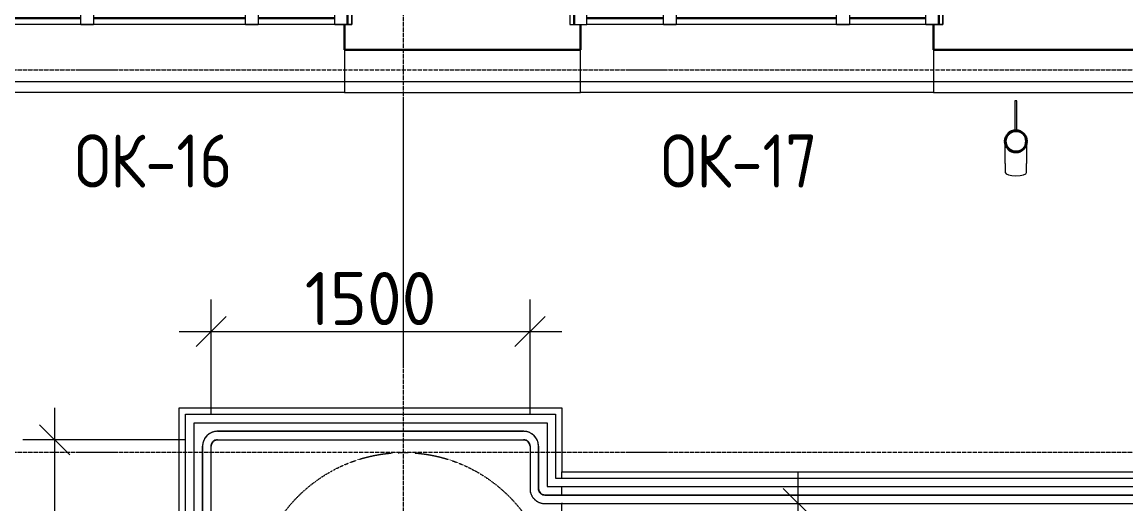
# Model space of a CAD drawing. Header units: millimetres. Extents: x 504091 to 2165846, y 135022 to 442887.
# Drawn here: x 1408506 to 1413697, y 304573 to 306841 of the extents above; entities that cross this region are included whole.
import ezdxf

# ---------------------------------------------------------------- set-up
doc = ezdxf.new("R2010")
doc.units = ezdxf.units.MM
for name, pattern in [('200_ШТРИХ__ш1_п0_6_', [1.6, 1, -0.6]), ('ADSK_Линия сетки', [25, 20, -2.5, 0, -2.5]), ('осеваяX2', [4, 2.5, -0.5, 0.5, -0.5])]:
    doc.linetypes.add(name, pattern=pattern)
doc.layers.get('Defpoints').update_dxf_attribs({"color": 255})
for name, color, linetype, lineweight in [('_ Окна', 7, 'Continuous', 30), ('Марки окон', 7, 'Continuous', 20), ('Мебель', 7, 'Continuous', 18), ('Обобщенные модели', 7, 'Continuous', 18), ('Ограждение', 7, 'Continuous', 18), ('Окна', 7, 'Continuous', 18), ('Оси', 165, 'осеваяX2', 13), ('Пандусы', 7, 'Continuous', 18), ('размеры', 7, 'Continuous', 9), ('Стены наружные', 7, 'Continuous', 18), ('Стены несущие', 7, 'Continuous', 30), ('Стены отделка', 7, 'Continuous', 30), ('Стены штриховка', 7, 'Continuous', 18)]:
    doc.layers.add(name, color=color, linetype=linetype, lineweight=lineweight)
doc.styles.add('GOST Common_2', font='GOST_Common.ttf', dxfattribs={"width": 0.9, "height": 200})
doc.styles.add('GOST Common_3', font='GOST_Common.ttf', dxfattribs={"height": 250})
doc.dimstyles.new('ADSK_Основной_2_5_мм_округление_до_1', dxfattribs={"dimscale": 304.8, "dimtxt": 251.428749, "dimasz": 0.463911, "dimexe": 0.492126, "dimexo": 0.492126, "dimgap": 0.098425, "dimtad": 1, "dimdec": 0, "dimdsep": 46, "dimtxsty": 'GOST Common_3', "dimblk1": 'OBLIQUE', "dimblk2": 'OBLIQUE', "dimsah": 1, "dimcen": 0.09, "dimdle": 0.492126, "dimazin": 2, "dimtfac": 1, "dimtdec": 4, "dimtix": 1, "dimtmove": 0, "dimatfit": 3, "dimfxl": 0, "dimtvp": 1, "dimtolj": 1, "dimtzin": 0, "dimlwd": 20, "dimlwe": 20, "dimarcsym": 0})

# ---------------------------------------------------------------- blocks, each defined once
blk = doc.blocks.new('Ограждение - Ограждение-2039147-План 1-го этажа')
at = {"layer": 'Ограждение'}
for p, q in [((9124.3, 173.3), (10864.3, 173.3)), ((9124.3, -1566.7), (9124.3, 173.3)), ((10864.3, 173.3), (10864.3, -126.7)), ((9164.3, 133.3), (10824.3, 133.3)), ((9164.3, -1526.7), (9164.3, 133.3)), ((10824.3, 133.3), (10824.3, -166.7)), ((10864.3, -126.7), (10894.3, -126.7)), ((10894.3, -126.7), (17239.3, -126.7)), ((10824.3, -166.7), (10894.3, -166.7)), ((10894.3, -166.7), (17279.3, -166.7))]:
    blk.add_line(p, q, dxfattribs=at)
blk = doc.blocks.new('FRT_2D_Символ _разворот МГН_1 - D1_4_Символ доступности разворота МГН _360__-V38-План 1-го этажа')
at = {"layer": 'Мебель', "color": 98, "linetype": '200_ШТРИХ__ш1_п0_6_', "lineweight": 30, "true_color": 0x004000}
for p, q in [((-300, 325.4), (-300, -185.8)), ((-300, 325.4), (-200, 325.4)), ((-200, 195.4), (-200, 325.4)), ((200, 325.4), (300, 325.4)), ((200, 195.4), (200, 325.4)), ((300, 325.4), (300, -185.8)), ((-200, 195.4), (200, 195.4)), ((-300, -185.8), (-250, -185.8)), ((-250, -185.8), (-250, -435.8)), ((300, -185.8), (250, -185.8)), ((250, -185.8), (250, -435.8)), ((-200, -435.8), (-250, -435.8)), ((-200, -435.8), (-200, -645.8)), ((200, -435.8), (250, -435.8)), ((200, -435.8), (200, -645.8)), ((-200, -645.8), (200, -645.8))]:
    blk.add_line(p, q, dxfattribs=at)
at = {"layer": 'Мебель'}
for p, q in [((0, 60.4), (0, -59.6)), ((-65, 0), (65, 0))]:
    blk.add_line(p, q, dxfattribs=at)
at = {"layer": 'Мебель', "color": 1, "linetype": '200_ШТРИХ__ш1_п0_6_', "lineweight": 9, "true_color": 0xff0000}
blk.add_circle((0, 0), 700, dxfattribs=at)
blk = doc.blocks.new('окно трехпол с фрамугой - 1715-2150_h___нов_ ок-17-2116646-План 1-го этажа')
at = {"layer": '_ Окна', "lineweight": 18}
for p, q in [((-877.5, 115), (-877.5, 175)), ((-877.5, 175), (-797.5, 175)), ((-797.5, 175), (-797.5, 115)), ((-437.5, 115), (-437.5, 175)), ((-437.5, 175), (-377.5, 175)), ((-377.5, 175), (-377.5, 115)), ((377.5, 115), (377.5, 175)), ((377.5, 175), (437.5, 175)), ((437.5, 175), (437.5, 115)), ((797.5, 175), (797.5, 115)), ((877.5, 175), (797.5, 175)), ((877.5, 115), (877.5, 175)), ((-797.5, 115), (-877.5, 115)), ((-377.5, 115), (-437.5, 115)), ((437.5, 115), (377.5, 115)), ((797.5, 115), (877.5, 115))]:
    blk.add_line(p, q, dxfattribs=at)
at = {"layer": '_ Окна'}
for p, q in [((-857.5, 115), (-857.5, 175)), ((857.5, 115), (857.5, 175)), ((-797.5, 145), (-437.5, 145)), ((-377.5, 145), (377.5, 145)), ((437.5, 145), (797.5, 145))]:
    blk.add_line(p, q, dxfattribs=at)
at = {"layer": 'Окна'}
for p, q in [((-877.5, 175), (-877.5, 115)), ((-797.5, 175), (-877.5, 175)), ((-797.5, 175), (-437.5, 175)), ((-377.5, 175), (-437.5, 175)), ((-377.5, 175), (377.5, 175)), ((437.5, 175), (377.5, 175)), ((437.5, 175), (797.5, 175)), ((877.5, 175), (797.5, 175)), ((877.5, 115), (877.5, 175)), ((-877.5, 115), (-797.5, 115)), ((-437.5, 115), (-797.5, 115)), ((-437.5, 115), (-377.5, 115)), ((377.5, 115), (-377.5, 115)), ((377.5, 115), (437.5, 115)), ((797.5, 115), (437.5, 115)), ((797.5, 115), (877.5, 115))]:
    blk.add_line(p, q, dxfattribs=at)
blk = doc.blocks.new('окно трехпол с фрамугой - 1675-2150_h___нов_ ок16-V46-План 1-го этажа')
at = {"layer": '_ Окна', "lineweight": 18}
for p, q in [((-857.5, 115), (-857.5, 175)), ((-857.5, 175), (-777.5, 175)), ((-777.5, 175), (-777.5, 115)), ((-417.5, 115), (-417.5, 175)), ((-417.5, 175), (-357.5, 175)), ((-357.5, 175), (-357.5, 115)), ((357.5, 115), (357.5, 175)), ((357.5, 175), (417.5, 175)), ((417.5, 175), (417.5, 115)), ((777.5, 175), (777.5, 115)), ((857.5, 175), (777.5, 175)), ((857.5, 115), (857.5, 175)), ((-777.5, 115), (-857.5, 115)), ((-357.5, 115), (-417.5, 115)), ((417.5, 115), (357.5, 115)), ((777.5, 115), (857.5, 115))]:
    blk.add_line(p, q, dxfattribs=at)
at = {"layer": '_ Окна'}
for p, q in [((-837.5, 115), (-837.5, 175)), ((837.5, 115), (837.5, 175)), ((-777.5, 145), (-417.5, 145)), ((-357.5, 145), (357.5, 145)), ((417.5, 145), (777.5, 145))]:
    blk.add_line(p, q, dxfattribs=at)
at = {"layer": 'Окна'}
for p, q in [((-857.5, 175), (-857.5, 115)), ((-777.5, 175), (-857.5, 175)), ((-777.5, 175), (-417.5, 175)), ((-357.5, 175), (-417.5, 175)), ((-357.5, 175), (357.5, 175)), ((417.5, 175), (357.5, 175)), ((417.5, 175), (777.5, 175)), ((857.5, 175), (777.5, 175)), ((857.5, 115), (857.5, 175)), ((-857.5, 115), (-777.5, 115)), ((-417.5, 115), (-777.5, 115)), ((-417.5, 115), (-357.5, 115)), ((357.5, 115), (-357.5, 115)), ((357.5, 115), (417.5, 115)), ((777.5, 115), (417.5, 115)), ((777.5, 115), (857.5, 115))]:
    blk.add_line(p, q, dxfattribs=at)
blk = doc.blocks.new('Водосток - Тип 1 _карниз больше 490мм_-V55-План 1-го этажа')
at = {"layer": 'Обобщенные модели'}
for p, q in [((75, 306.2), (75, 263.6)), ((175, 263.6), (175, 306.2)), ((120, 109.1), (120, -30)), ((130, -30), (130, 109.1)), ((120, -30), (130, -30))]:
    blk.add_line(p, q, dxfattribs=at)
at = {"layer": 'Обобщенные модели', "flags": 128}
for points in [[(75, 173), (75, 174.3), (75, 177), (75, 179.8), (75, 182.9), (75, 186.2), (75, 189.7), (75, 193.4), (75, 197.2), (75, 201.3), (75, 205.5), (75, 209.9), (75, 214.4), (75, 219.1), (75, 224), (75, 229), (75, 234.1), (75, 239.3), (75, 244.6), (75, 250.1), (75, 255.6), (75, 261.3), (75, 263.6)], [(175, 263.6), (175, 258), (175, 252.4), (175, 246.9), (175, 241.5), (175, 236.2), (175, 231.1), (175, 226), (175, 221.1), (175, 216.4), (175, 211.8), (175, 207.3), (175, 203), (175, 198.9), (175, 194.9), (175, 191.2), (175, 187.6), (175, 184.3), (175, 181.1), (175, 178.1), (175, 175.4), (175, 173)]]:
    blk.add_lwpolyline(points, dxfattribs=at)
at = {"layer": 'Обобщенные модели'}
for start, end in [(90, 270), (270, 90)]:
    blk.add_arc((125, 160), 52, start, end, dxfattribs=at)
at = {"layer": 'Обобщенные модели', "lineweight": 40}
for start, end in [(90, 270), (270, 90)]:
    blk.add_arc((125, 160), 50, start, end, dxfattribs=at)
at = {"layer": 'Обобщенные модели'}
for start_param, end_param in [(4.712389, 6.283185), (3.141593, 4.712389)]:
    blk.add_ellipse((125, 306.2), major_axis=(-50, 0), ratio=0.309017, start_param=start_param, end_param=end_param, dxfattribs=at)
blk = doc.blocks.new('Тип перил - Перила_Внутренний_-3098370-План 1-го этажа')
at = {"layer": 'Ограждение'}
for p, q in [((10714.3, 93.3), (9274.3, 93.3)), ((9274.3, 53.3), (10714.3, 53.3)), ((9204.3, 23.3), (9204.3, -1416.7)), ((9244.3, -1416.7), (9244.3, 23.3)), ((10744.3, 23.3), (10744.3, -176.7)), ((10784.3, -176.7), (10784.3, 23.3)), ((10892.3, -206.7), (10814.3, -206.7)), ((17249.6, -206.7), (10897.9, -206.7)), ((10814.3, -246.7), (10892.3, -246.7)), ((10897.9, -246.7), (17249.6, -246.7))]:
    blk.add_line(p, q, dxfattribs=at)
at = {"layer": 'Ограждение', "flags": 128}
for points in [[(9274.3, 93.3), (9271.5, 93.3), (9268.7, 93.1), (9265.9, 92.8), (9263.1, 92.4), (9260.4, 91.9), (9257.7, 91.3), (9255, 90.6), (9252.3, 89.8), (9249.6, 88.8), (9247, 87.8), (9244.5, 86.7), (9242, 85.4), (9239.5, 84.1), (9237.1, 82.6), (9234.8, 81.1), (9232.5, 79.5), (9230.3, 77.8), (9228.1, 76), (9226.1, 74.1), (9224.1, 72.1), (9222.2, 70), (9220.3, 67.9), (9218.6, 65.7), (9217, 63.5), (9215.4, 61.1), (9213.9, 58.8), (9212.6, 56.3), (9211.3, 53.8), (9210.1, 51.3), (9209.1, 48.7), (9208.1, 46.1), (9207.2, 43.4), (9206.5, 40.7), (9205.8, 38), (9205.3, 35.2), (9204.9, 32.5), (9204.6, 29.7), (9204.4, 26.9), (9204.3, 24.1), (9204.3, 23.3)], [(9244.3, 23.3), (9244.3, 24.5), (9244.4, 25.7), (9244.5, 26.9), (9244.7, 28.1), (9244.9, 29.3), (9245.2, 30.5), (9245.5, 31.6), (9245.8, 32.8), (9246.2, 33.9), (9246.7, 35), (9247.2, 36.1), (9247.7, 37.2), (9248.3, 38.2), (9248.9, 39.3), (9249.5, 40.3), (9250.2, 41.2), (9251, 42.2), (9251.7, 43.1), (9252.6, 44), (9253.4, 44.8), (9254.3, 45.7), (9255.2, 46.4), (9256.1, 47.2), (9257.1, 47.9), (9258.1, 48.6), (9259.1, 49.2), (9260.2, 49.8), (9261.2, 50.3), (9262.3, 50.8), (9263.4, 51.3), (9264.6, 51.7), (9265.7, 52.1), (9266.9, 52.4), (9268, 52.7), (9269.2, 52.9), (9270.4, 53.1), (9271.6, 53.2), (9272.8, 53.3), (9274, 53.3), (9274.3, 53.3)], [(10784.3, 23.3), (10784.2, 26.1), (10784.1, 28.9), (10783.8, 31.7), (10783.4, 34.5), (10782.9, 37.2), (10782.3, 40), (10781.6, 42.7), (10780.7, 45.3), (10779.8, 48), (10778.8, 50.6), (10777.6, 53.1), (10776.4, 55.7), (10775, 58.1), (10773.6, 60.5), (10772.1, 62.9), (10770.4, 65.1), (10768.7, 67.3), (10766.9, 69.5), (10765, 71.6), (10763.1, 73.5), (10761, 75.5), (10758.9, 77.3), (10756.7, 79), (10754.4, 80.7), (10752.1, 82.2), (10749.7, 83.7), (10747.3, 85.1), (10744.8, 86.3), (10742.2, 87.5), (10739.7, 88.6), (10737, 89.5), (10734.4, 90.4), (10731.7, 91.1), (10728.9, 91.8), (10726.2, 92.3), (10723.4, 92.7), (10720.6, 93), (10717.8, 93.2), (10715.1, 93.3), (10714.3, 93.3)], [(10714.3, 53.3), (10715.5, 53.3), (10716.7, 53.2), (10717.9, 53.1), (10719.1, 52.9), (10720.3, 52.7), (10721.4, 52.5), (10722.6, 52.2), (10723.7, 51.8), (10724.9, 51.4), (10726, 51), (10727.1, 50.5), (10728.1, 49.9), (10729.2, 49.4), (10730.2, 48.7), (10731.2, 48.1), (10732.2, 47.4), (10733.2, 46.7), (10734.1, 45.9), (10735, 45.1), (10735.8, 44.2), (10736.6, 43.3), (10737.4, 42.4), (10738.2, 41.5), (10738.9, 40.5), (10739.5, 39.5), (10740.2, 38.5), (10740.8, 37.5), (10741.3, 36.4), (10741.8, 35.3), (10742.3, 34.2), (10742.7, 33.1), (10743, 31.9), (10743.4, 30.8), (10743.6, 29.6), (10743.9, 28.4), (10744, 27.2), (10744.2, 26), (10744.3, 24.8), (10744.3, 23.6), (10744.3, 23.3)], [(10744.3, -176.7), (10744.4, -179.5), (10744.5, -182.3), (10744.8, -185.1), (10745.2, -187.8), (10745.7, -190.6), (10746.3, -193.3), (10747, -196), (10747.8, -198.7), (10748.8, -201.3), (10749.8, -203.9), (10751, -206.5), (10752.2, -209), (10753.5, -211.5), (10755, -213.9), (10756.5, -216.2), (10758.1, -218.5), (10759.9, -220.7), (10761.7, -222.8), (10763.6, -224.9), (10765.5, -226.9), (10767.6, -228.8), (10769.7, -230.6), (10771.9, -232.4), (10774.1, -234), (10776.5, -235.6), (10778.9, -237), (10781.3, -238.4), (10783.8, -239.7), (10786.3, -240.9), (10788.9, -241.9), (10791.6, -242.9), (10794.2, -243.7), (10796.9, -244.5), (10799.6, -245.1), (10802.4, -245.7), (10805.2, -246.1), (10807.9, -246.4), (10810.7, -246.6), (10813.5, -246.7), (10814.3, -246.7)], [(10814.3, -206.7), (10813.1, -206.6), (10811.9, -206.6), (10810.7, -206.5), (10809.5, -206.3), (10808.3, -206.1), (10807.2, -205.8), (10806, -205.5), (10804.9, -205.2), (10803.7, -204.8), (10802.6, -204.3), (10801.5, -203.8), (10800.4, -203.3), (10799.4, -202.7), (10798.4, -202.1), (10797.4, -201.4), (10796.4, -200.7), (10795.4, -200), (10794.5, -199.2), (10793.6, -198.4), (10792.8, -197.6), (10792, -196.7), (10791.2, -195.8), (10790.4, -194.8), (10789.7, -193.9), (10789.1, -192.9), (10788.4, -191.9), (10787.8, -190.8), (10787.3, -189.7), (10786.8, -188.7), (10786.3, -187.5), (10785.9, -186.4), (10785.6, -185.3), (10785.2, -184.1), (10785, -183), (10784.7, -181.8), (10784.6, -180.6), (10784.4, -179.4), (10784.3, -178.2), (10784.3, -177), (10784.3, -176.7)], [(10892.3, -206.7), (10895.1, -206.7), (10897.9, -206.7)], [(10897.9, -246.7), (10895.1, -246.7), (10892.3, -246.7)]]:
    blk.add_lwpolyline(points, dxfattribs=at)
blk = doc.blocks.new('Тип перил - Перила_Внутренний_-V64-План 1-го этажа')
at = {"layer": 'Ограждение'}
for p, q in [((9274.3, 93.3), (10714.3, 93.3)), ((9274.3, 53.3), (10714.3, 53.3)), ((9204.3, -1416.7), (9204.3, 23.3)), ((9244.3, -1416.7), (9244.3, 23.3)), ((10744.3, 23.3), (10744.3, -176.7)), ((10784.3, 23.3), (10784.3, -176.7)), ((10814.3, -206.7), (10892.3, -206.7)), ((10892.3, -206.7), (10896.3, -206.7)), ((10896.3, -206.7), (17249.6, -206.7)), ((10814.3, -246.7), (10892.3, -246.7)), ((10892.3, -246.7), (10896.3, -246.7)), ((10896.3, -246.7), (17249.6, -246.7))]:
    blk.add_line(p, q, dxfattribs=at)
for centre, radius, start, end in [((9274.3, 23.3), 70, 90, 180), ((9274.3, 23.3), 30, 90, 180), ((10714.3, 23.3), 70, 360, 90), ((10714.3, 23.3), 30, 360, 90), ((10814.3, -176.7), 70, 180, 270), ((10814.3, -176.7), 30, 180, 270)]:
    blk.add_arc(centre, radius, start, end, dxfattribs=at)
blk = doc.blocks.new('Тип перил - Перила_Внутренний_-3098390-План 1-го этажа')
at = {"layer": 'Ограждение', "flags": 128}
for points in [[(9274.3, 93.3), (9271.5, 93.3), (9268.7, 93.1), (9265.9, 92.8), (9263.1, 92.4), (9260.4, 91.9), (9257.7, 91.3), (9255, 90.6), (9252.3, 89.8), (9249.6, 88.8), (9247, 87.8), (9244.5, 86.7), (9242, 85.4), (9239.5, 84.1), (9237.1, 82.6), (9234.8, 81.1), (9232.5, 79.5), (9230.3, 77.8), (9228.1, 76), (9226.1, 74.1), (9224.1, 72.1), (9222.2, 70), (9220.3, 67.9), (9218.6, 65.7), (9217, 63.5), (9215.4, 61.1), (9213.9, 58.8), (9212.6, 56.3), (9211.3, 53.8), (9210.1, 51.3), (9209.1, 48.7), (9208.1, 46.1), (9207.2, 43.4), (9206.5, 40.7), (9205.8, 38), (9205.3, 35.2), (9204.9, 32.5), (9204.6, 29.7), (9204.4, 26.9), (9204.3, 24.1)], [(10784.3, 23.3), (10784.2, 26.1), (10784.1, 28.9), (10783.8, 31.7), (10783.4, 34.5), (10782.9, 37.2), (10782.3, 40), (10781.6, 42.7), (10780.7, 45.3), (10779.8, 48), (10778.8, 50.6), (10777.6, 53.1), (10776.4, 55.7), (10775, 58.1), (10773.6, 60.5), (10772.1, 62.9), (10770.4, 65.1), (10768.7, 67.3), (10766.9, 69.5), (10765, 71.6), (10763.1, 73.5), (10761, 75.5), (10758.9, 77.3), (10756.7, 79), (10754.4, 80.7), (10752.1, 82.2), (10749.7, 83.7), (10747.3, 85.1), (10744.8, 86.3), (10742.2, 87.5), (10739.7, 88.6), (10737, 89.5), (10734.4, 90.4), (10731.7, 91.1), (10728.9, 91.8), (10726.2, 92.3), (10723.4, 92.7), (10720.6, 93), (10717.8, 93.2), (10715.1, 93.3)], [(10744.3, -176.7), (10744.4, -179.5), (10744.5, -182.3), (10744.8, -185.1), (10745.2, -187.8), (10745.7, -190.6), (10746.3, -193.3), (10747, -196), (10747.8, -198.7), (10748.8, -201.3), (10749.8, -203.9), (10751, -206.5), (10752.2, -209), (10753.5, -211.5), (10755, -213.9), (10756.5, -216.2), (10758.1, -218.5), (10759.9, -220.7), (10761.7, -222.8), (10763.6, -224.9), (10765.5, -226.9), (10767.6, -228.8), (10769.7, -230.6), (10771.9, -232.4), (10774.1, -234), (10776.5, -235.6), (10778.9, -237), (10781.3, -238.4), (10783.8, -239.7), (10786.3, -240.9), (10788.9, -241.9), (10791.6, -242.9), (10794.2, -243.7), (10796.9, -244.5), (10799.6, -245.1), (10802.4, -245.7), (10805.2, -246.1), (10807.9, -246.4), (10810.7, -246.6), (10813.5, -246.7)]]:
    blk.add_lwpolyline(points, dxfattribs=at)
blk = doc.blocks.new('Тип перил - Перила_Внутренний_-V65-План 1-го этажа')
at = {"layer": 'Ограждение'}
for centre, start, end in [((9274.3, 23.3), 90, 129.7649), ((10714.3, 23.3), 50.2351, 90), ((9274.3, 23.3), 140.2351, 180), ((10714.3, 23.3), 360, 39.7649), ((10814.3, -176.7), 180, 219.7649), ((10814.3, -176.7), 230.2351, 270)]:
    blk.add_arc(centre, 30, start, end, dxfattribs=at)
blk = doc.blocks.new('_Oblique')
at = {"color": 0, "linetype": 'ByBlock', "lineweight": -2}
blk.add_line((-0.5, -0.5), (0.5, 0.5), dxfattribs=at)
blk = doc.blocks.new('*D2765')
at = {"layer": 'Defpoints', "color": 0, "lineweight": 20, "transparency": 16777216}
for p in [(1410894.6, 305384.5), (1409394.6, 304844.7), (1410894.6, 304844.7)]:
    blk.add_point(p, dxfattribs=at)
at = {"layer": 'размеры', "color": 0, "transparency": 16777216}
for p, q in [((1409394.6, 304994.7), (1409394.6, 305534.5)), ((1410894.6, 304994.7), (1410894.6, 305534.5)), ((1409244.6, 305384.5), (1411044.6, 305384.5))]:
    blk.add_line(p, q, dxfattribs=at)
at = {"layer": 'размеры', "color": 0, "transparency": 16777216, "xscale": 141.4, "yscale": 141.4, "zscale": 141.4, "rotation": 180}
blk.add_blockref('_Oblique', (1409394.6, 305384.5), dxfattribs=at)
at = {"layer": 'размеры', "color": 0, "transparency": 16777216, "xscale": 141.4, "yscale": 141.4, "zscale": 141.4}
blk.add_blockref('_Oblique', (1410894.6, 305384.5), dxfattribs=at)
at = {"layer": 'размеры', "color": 0, "lineweight": 20, "transparency": 16777216, "insert": (1410144.6, 305539.5), "char_height": 250, "width": 700.591, "attachment_point": 5, "style": 'GOST Common_3'}
blk.add_mtext('\\A1;1500', dxfattribs=at)
blk = doc.blocks.new('*D2766')
at = {"layer": 'Defpoints', "color": 0, "lineweight": 20, "transparency": 16777216}
for p in [(1409424.6, 304874.7), (1408658.8, 303374.7), (1409424.6, 303374.7)]:
    blk.add_point(p, dxfattribs=at)
at = {"layer": 'размеры', "color": 0, "transparency": 16777216}
for p, q in [((1408658.8, 305024.7), (1408658.8, 303224.7)), ((1409274.6, 304874.7), (1408508.8, 304874.7)), ((1409274.6, 303374.7), (1408508.8, 303374.7))]:
    blk.add_line(p, q, dxfattribs=at)
at = {"layer": 'размеры', "color": 0, "transparency": 16777216, "xscale": 141.4, "yscale": 141.4, "zscale": 141.4}
for p, rotation in [((1408658.8, 304874.7), 90), ((1408658.8, 303374.7), 270)]:
    blk.add_blockref('_Oblique', p, dxfattribs=dict(at, rotation=rotation))
at = {"layer": 'размеры', "color": 0, "lineweight": 20, "transparency": 16777216, "insert": (1408503.8, 304124.7), "char_height": 250, "width": 700.591, "attachment_point": 5, "rotation": 90, "style": 'GOST Common_3'}
blk.add_mtext('\\A1;1500', dxfattribs=at)
blk = doc.blocks.new('*D2768')
at = {"layer": 'Defpoints', "color": 0, "lineweight": 20, "transparency": 16777216}
for p in [(1412056.6, 304574.7), (1412156.6, 304574.7), (1412056.6, 303574.7)]:
    blk.add_point(p, dxfattribs=at)
at = {"layer": 'размеры', "color": 0, "transparency": 16777216}
for p, q in [((1412156.6, 303424.7), (1412156.6, 304724.7)), ((1412206.6, 304574.7), (1412306.6, 304574.7)), ((1412206.6, 303574.7), (1412306.6, 303574.7))]:
    blk.add_line(p, q, dxfattribs=at)
at = {"layer": 'размеры', "color": 0, "transparency": 16777216, "xscale": 141.4, "yscale": 141.4, "zscale": 141.4}
for p, rotation in [((1412156.6, 304574.7), 90), ((1412156.6, 303574.7), 270)]:
    blk.add_blockref('_Oblique', p, dxfattribs=dict(at, rotation=rotation))
at = {"layer": 'размеры', "color": 0, "lineweight": 20, "transparency": 16777216, "insert": (1412001.6, 304074.7), "char_height": 250, "width": 700.591, "attachment_point": 5, "rotation": 90, "style": 'GOST Common_3'}
blk.add_mtext('\\A1;1000', dxfattribs=at)

msp = doc.modelspace()

# ---------------------------------------------------------------- linework, layer by layer
at = {"layer": 'Оси', "linetype": 'ADSK_Линия сетки'}
for p, q in [((1410299.8592, 300469.847), (1410299.8592, 326587.6621)), ((1390035.5654, 306616.3441), (1456265.2939, 306616.3441)), ((1390035.5654, 304816.3441), (1456155.1468, 304816.3441))]:
    msp.add_line(p, q, dxfattribs=at)
at = {"layer": 'Пандусы'}
for p, q in [((1409244.5894, 305024.6702), (1411044.5894, 305024.6702)), ((1409244.5894, 303224.6667), (1409244.5894, 305024.6702)), ((1411044.5894, 305024.6702), (1411044.5894, 304724.6702)), ((1411044.5894, 304694.6702), (1411044.5894, 304724.6702)), ((1411044.5894, 304724.6702), (1417359.5894, 304724.6702)), ((1411044.5894, 304614.6702), (1411044.5894, 304654.6702)), ((1411044.5894, 303574.6702), (1411044.5894, 304574.6702))]:
    msp.add_line(p, q, dxfattribs=at)
at = {"layer": 'Стены наружные'}
for p, q in [((1410021.7239, 306559.5757), (1408381.7239, 306559.5757)), ((1412791.723, 306559.5757), (1411131.723, 306559.5757)), ((1410021.7239, 306509.5757), (1408381.7239, 306509.5757)), ((1412791.723, 306509.5757), (1411131.723, 306509.5757))]:
    msp.add_line(p, q, dxfattribs=at)
at = {"layer": 'Стены несущие'}
for p, q in [((1410021.7239, 306829.5757), (1410021.7239, 306709.5757)), ((1411131.723, 306709.5757), (1411131.723, 306829.5757)), ((1412791.723, 306829.5757), (1412791.723, 306709.5757)), ((1411131.723, 306709.5757), (1410021.7239, 306709.5757)), ((1413946.7226, 306709.5757), (1412791.723, 306709.5757))]:
    msp.add_line(p, q, dxfattribs=at)
at = {"layer": 'Стены отделка', "lineweight": 9}
for p, q in [((1410021.7239, 306709.5757), (1410021.7239, 306509.5757)), ((1411131.723, 306709.5757), (1411131.723, 306709.5757)), ((1411131.723, 306509.5757), (1411131.723, 306709.5757)), ((1412791.723, 306709.5757), (1412791.723, 306509.5757)), ((1411131.723, 306559.5757), (1411130.723, 306559.5757)), ((1410021.7239, 306509.5757), (1411131.723, 306509.5757)), ((1412791.723, 306509.5757), (1413946.7226, 306509.5757))]:
    msp.add_line(p, q, dxfattribs=at)
at = {"layer": 'Стены штриховка'}
for p, q in [((1411130.723, 306559.5757), (1410021.7239, 306559.5757)), ((1413945.7226, 306559.5757), (1412791.723, 306559.5757))]:
    msp.add_line(p, q, dxfattribs=at)

# ---------------------------------------------------------------- block references
at = {"layer": 'Мебель', "color": 1, "true_color": 0xff0000, "rotation": 89.9999999999995}
msp.add_blockref('FRT_2D_Символ _разворот МГН_1 - D1_4_Символ доступности разворота МГН _360__-V38-План 1-го этажа', (1410299.8592, 304114.5757), dxfattribs=at)
at = {"layer": 'Обобщенные модели', "rotation": 180}
msp.add_blockref('Водосток - Тип 1 _карниз больше 490мм_-V55-План 1-го этажа', (1413304.8547, 306439.5757), dxfattribs=at)
at = {"layer": 'Ограждение'}
for name in ['Ограждение - Ограждение-2039147-План 1-го этажа', 'Тип перил - Перила_Внутренний_-3098390-План 1-го этажа', 'Тип перил - Перила_Внутренний_-3098370-План 1-го этажа', 'Тип перил - Перила_Внутренний_-V64-План 1-го этажа', 'Тип перил - Перила_Внутренний_-V65-План 1-го этажа']:
    msp.add_blockref(name, (1400150.2939, 304821.3441), dxfattribs=at)
at = {"layer": 'Окна', "rotation": 180}
for name, p in [('окно трехпол с фрамугой - 1675-2150_h___нов_ ок16-V46-План 1-го этажа', (1409199.2239, 307004.5757)), ('окно трехпол с фрамугой - 1715-2150_h___нов_ ок-17-2116646-План 1-го этажа', (1411959.223, 307004.5757))]:
    msp.add_blockref(name, p, dxfattribs=at)

# ---------------------------------------------------------------- texts
at = {"layer": 'Марки окон', "lineweight": 9, "char_height": 250, "width": 797.4, "attachment_point": 5, "line_spacing_factor": 1.022766, "style": 'GOST Common_2'}
for s, insert in [('\\pt450,900,1350,1800,2250,2700,3150,3600,4050,4500,4950,5400,5850,6300,6750,7200,7650,8100,8550,9000,9450,9900,10350,10800,11250,11700,12150,12600,13050,13500,13950,14400;ОК-16', (1409123.8336, 306186.75)), ('\\pt450,900,1350,1800,2250,2700,3150,3600,4050,4500,4950,5400,5850,6300,6750,7200,7650,8100,8550,9000,9450,9900,10350,10800,11250,11700,12150,12600,13050,13500,13950,14400;ОК-17', (1411877.809, 306186.75))]:
    msp.add_mtext(s, dxfattribs=dict(at, insert=insert))

# ---------------------------------------------------------------- dimensions: what is measured, and where the dimension line sits
at = {"layer": 'размеры', "lineweight": 20}
dim = msp.add_linear_dim(base=(1410894.5894, 305384.5225), p1=(1409394.5894, 304844.6702), p2=(1410894.5894, 304844.6702), dimstyle='ADSK_Основной_2_5_мм_округление_до_1', override={"dimpost": '<>', "dimfxl": 1500, "dimlwd": 65535, "dimlwe": 65535}, dxfattribs=at)
dim.commit()
dim.dimension.update_dxf_attribs({"geometry": '*D2765', "text_midpoint": (1410144.5894, 305539.5225)})
for base, p1, p2, override, picture, middle in [((1408658.8364, 303374.6667), (1409424.5894, 304874.6702), (1409424.5894, 303374.6667), {"dimpost": '<>', "dimfxl": 1500.003468, "dimlwd": 65535, "dimlwe": 65535}, '*D2766', (1408503.8364, 304124.6685)), ((1412156.5685, 304574.6702), (1412056.5836, 303574.6702), (1412056.5836, 304574.6702), {"dimpost": '<>', "dimfxl": 1000, "dimlwd": 65535, "dimlwe": 65535}, '*D2768', (1412001.5685, 304074.6702))]:
    dim = msp.add_linear_dim(base=base, p1=p1, p2=p2, angle=90, dimstyle='ADSK_Основной_2_5_мм_округление_до_1', override=override, dxfattribs=at)
    dim.commit()
    dim.dimension.update_dxf_attribs({"geometry": picture, "text_midpoint": middle})

doc.saveas('drawing.dxf')
